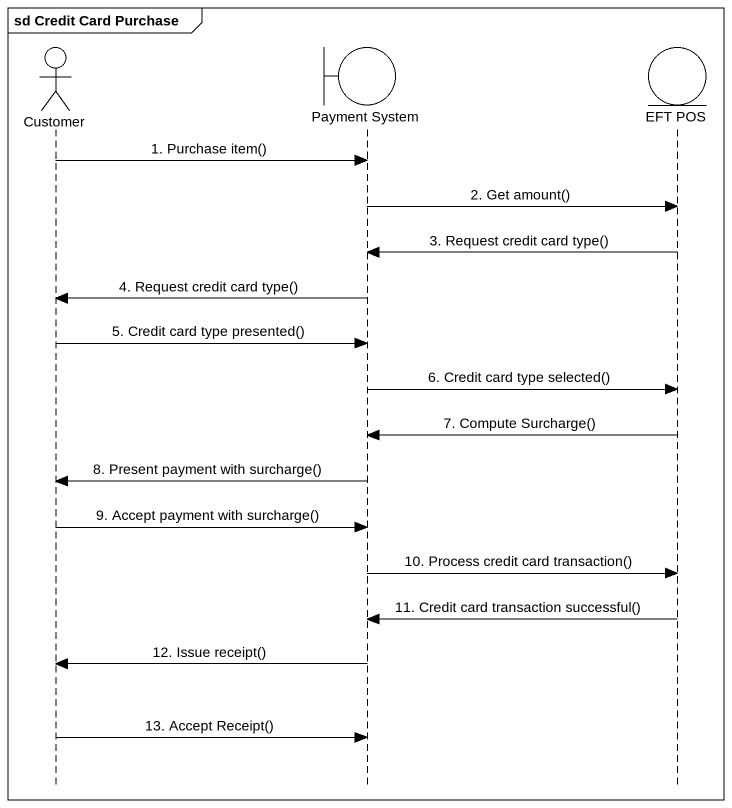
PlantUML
@startuml
mainframe sd Credit Card Purchase
hide footbox
actor Customer
boundary "Payment System" as Payment_System
entity "EFT POS" as EFT_POS

Customer -> Payment_System : 1. Purchase item()
Payment_System -> EFT_POS : 2. Get amount()
EFT_POS -> Payment_System : 3. Request credit card type()
Payment_System -> Customer : 4. Request credit card type()
Customer -> Payment_System : 5. Credit card type presented()
Payment_System -> EFT_POS : 6. Credit card type selected()
EFT_POS -> Payment_System : 7. Compute Surcharge()
Payment_System -> Customer : 8. Present payment with surcharge()
Customer -> Payment_System : 9. Accept payment with surcharge()
Payment_System -> EFT_POS : 10. Process credit card transaction()
EFT_POS -> Payment_System : 11. Credit card transaction successful()
Payment_System -> Customer : 12. Issue receipt()
Customer -> Payment_System : 13. Accept Receipt()
@enduml
